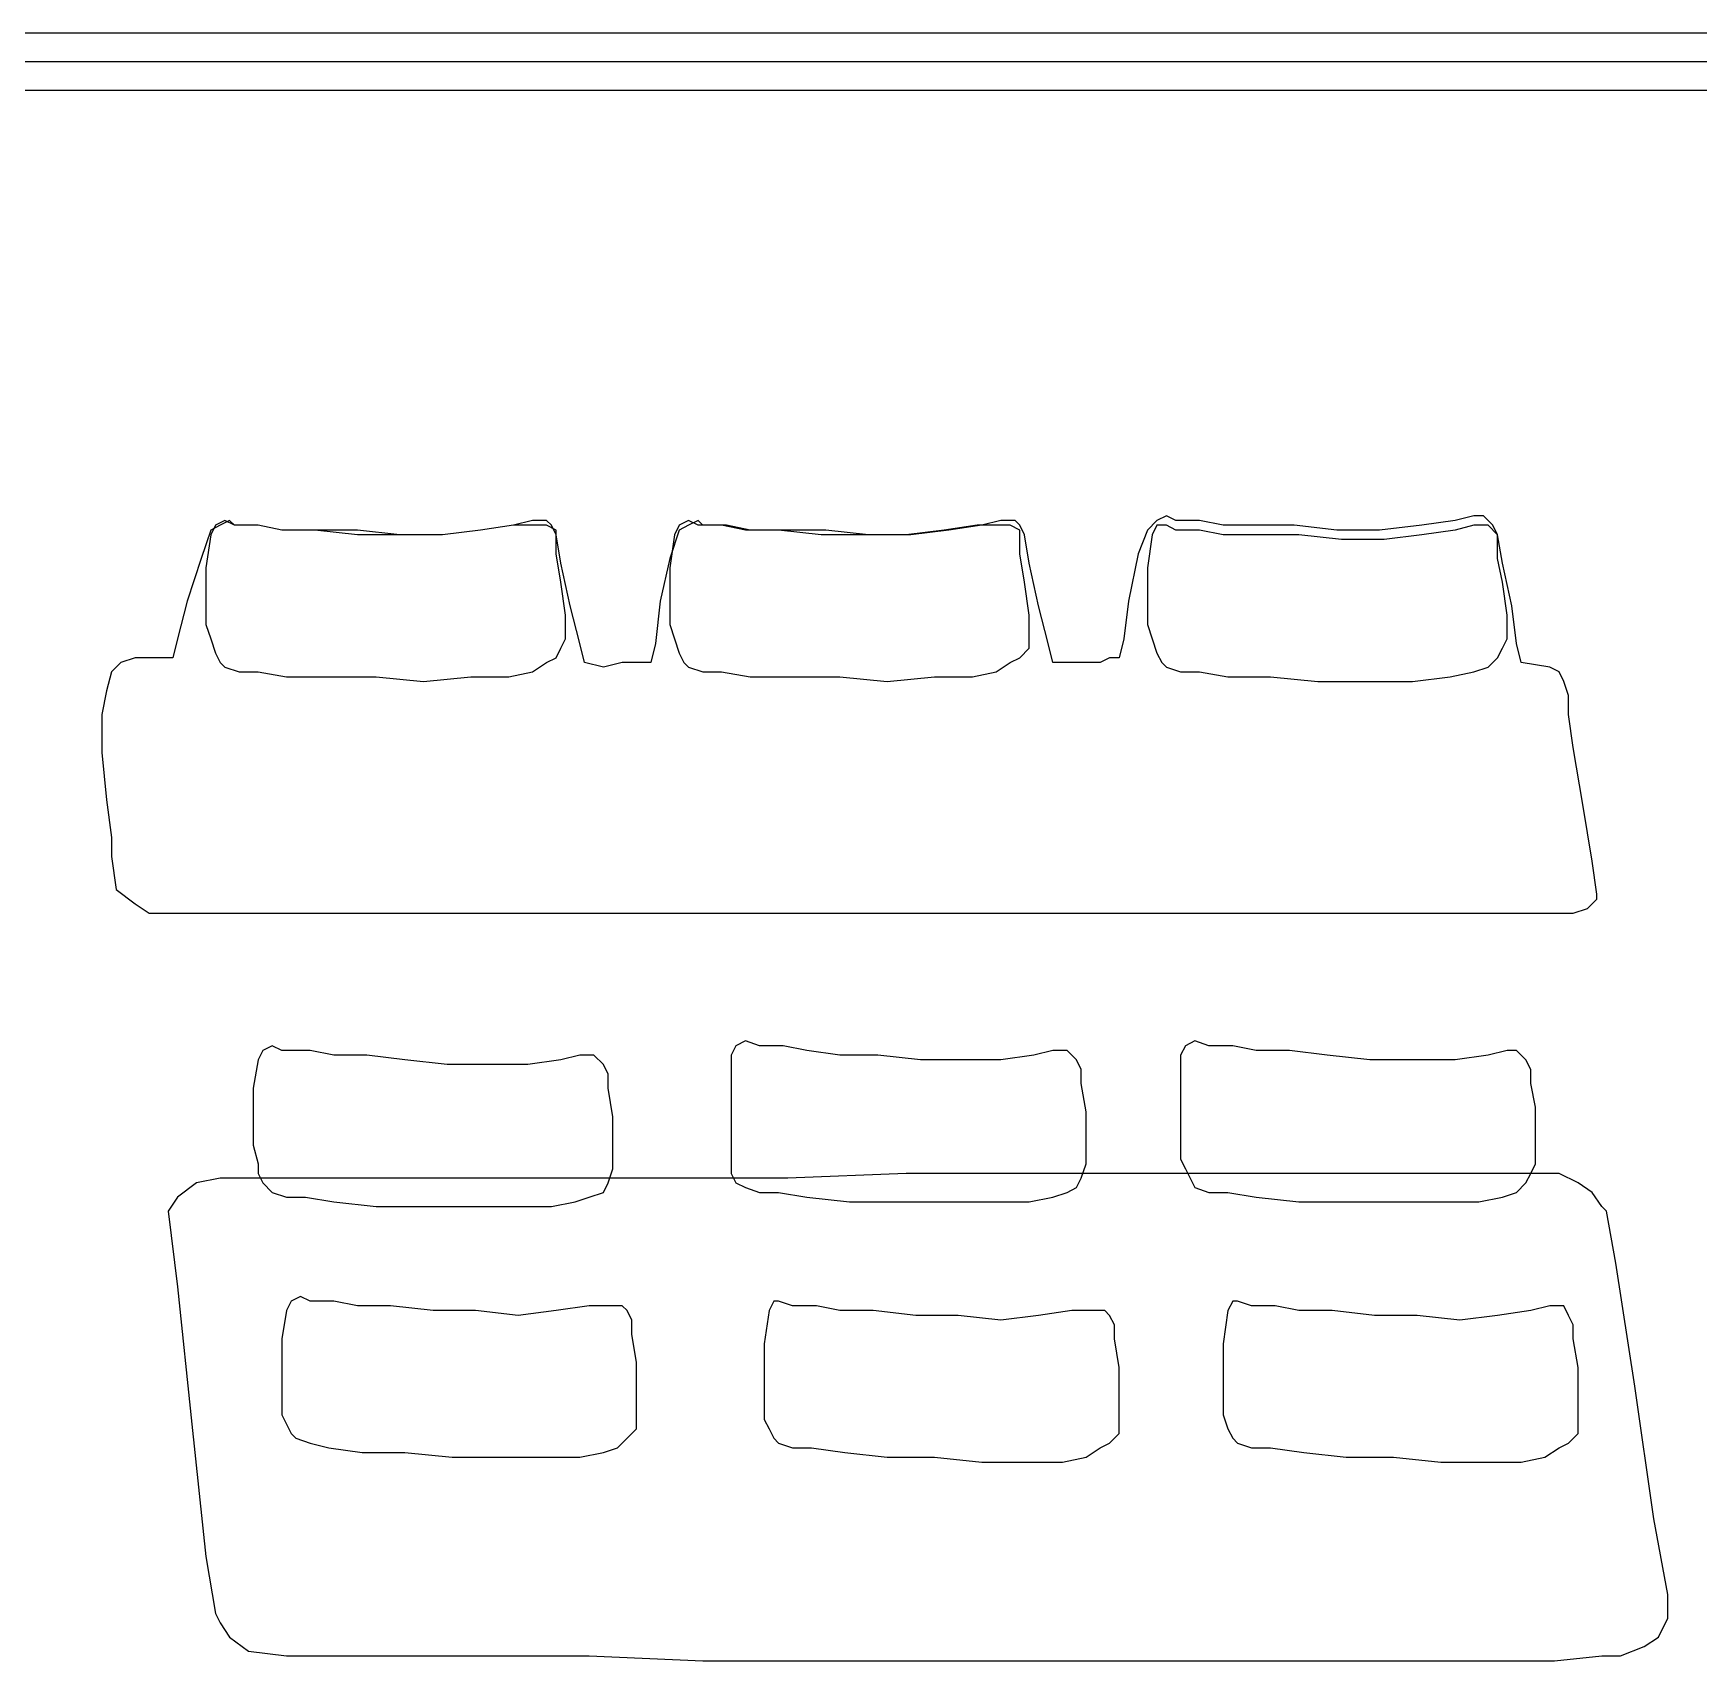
# Model space of a CAD drawing. Header units: millimetres. Extents: x 37541 to 999880, y 4425 to 1416340.
# Drawn here: x 372799.3 to 373291.8, y 1338968 to 1339449.3 of the extents above; entities that cross this region are included whole.
import ezdxf

# ---------------------------------------------------------------- set-up
doc = ezdxf.new("R2010")
doc.units = ezdxf.units.MM
doc.header["$LTSCALE"] = 150
doc.layers.get('0').update_dxf_attribs({"lineweight": 0})
doc.layers.add('-----20 General Symbol', color=3, linetype='Continuous')

# ---------------------------------------------------------------- blocks, each defined once
blk = doc.blocks.new('lkjlak')
for p, q in [((481048.47, 239227.23), (479690.73, 239227.23)), ((481048.47, 239223.35), (479690.73, 239223.35)), ((479690.73, 239219.47), (481048.47, 239219.47)), ((480596.75, 239159.28), (480595.46, 239155.4)), ((480598.05, 239159.93), (480596.75, 239159.28)), ((480597.4, 239159.93), (480596.75, 239158.63)), ((480597.4, 239159.93), (480596.75, 239158.63)), ((480598.69, 239160.58), (480597.4, 239159.93)), ((480598.69, 239160.58), (480597.4, 239159.93)), ((480599.34, 239160.58), (480598.05, 239159.93)), ((480599.99, 239159.93), (480598.69, 239160.58)), ((480599.99, 239159.93), (480598.69, 239160.58)), ((480599.99, 239159.93), (480599.34, 239160.58)), ((480601.28, 239159.93), (480599.99, 239159.93)), ((480601.28, 239159.93), (480599.99, 239159.93)), ((480601.28, 239159.93), (480599.99, 239159.93)), ((480603.22, 239159.93), (480601.28, 239159.93)), ((480603.22, 239159.93), (480601.28, 239159.93)), ((480603.22, 239159.93), (480601.28, 239159.93)), ((480601.28, 239159.93), (480601.28, 239159.93)), ((480606.46, 239159.28), (480603.22, 239159.93)), ((480606.46, 239159.28), (480603.22, 239159.93)), ((480606.46, 239159.28), (480603.22, 239159.93)), ((480610.99, 239159.28), (480606.46, 239159.28)), ((480610.99, 239159.28), (480606.46, 239159.28)), ((480610.99, 239159.28), (480606.46, 239159.28)), ((480616.81, 239159.28), (480610.99, 239159.28)), ((480616.81, 239158.63), (480610.99, 239159.28)), ((480616.81, 239158.63), (480610.99, 239159.28)), ((480622.64, 239158.63), (480616.81, 239159.28)), ((480633.64, 239159.28), (480628.46, 239158.63)), ((480633.64, 239159.28), (480628.46, 239158.63)), ((480633.64, 239159.28), (480628.46, 239158.63)), ((480638.17, 239159.93), (480633.64, 239159.28)), ((480638.17, 239159.93), (480633.64, 239159.28)), ((480638.17, 239159.93), (480633.64, 239159.28)), ((480640.76, 239160.58), (480638.17, 239159.93)), ((480640.76, 239159.93), (480638.17, 239159.93)), ((480640.76, 239159.93), (480638.17, 239159.93)), ((480638.17, 239159.93), (480638.17, 239159.93)), ((480642.7, 239160.58), (480640.76, 239160.58)), ((480642.7, 239159.93), (480640.76, 239159.93)), ((480642.7, 239159.93), (480640.76, 239159.93)), ((480643.35, 239159.93), (480642.7, 239160.58)), ((480643.99, 239159.28), (480642.7, 239159.93)), ((480643.99, 239159.28), (480642.7, 239159.93)), ((480643.99, 239158.63), (480643.35, 239159.93)), ((480643.99, 239157.99), (480643.99, 239159.28)), ((480643.99, 239157.99), (480643.99, 239159.28)), ((480660.82, 239159.28), (480659.53, 239155.4)), ((480660.82, 239159.93), (480660.17, 239158.63)), ((480660.82, 239159.93), (480660.17, 239158.63)), ((480662.11, 239160.58), (480660.82, 239159.93)), ((480662.11, 239160.58), (480660.82, 239159.93)), ((480662.11, 239159.93), (480660.82, 239159.28)), ((480663.41, 239160.58), (480662.11, 239159.93)), ((480663.41, 239159.93), (480662.11, 239160.58)), ((480663.41, 239159.93), (480662.11, 239160.58)), ((480664.06, 239159.93), (480663.41, 239160.58)), ((480664.7, 239159.93), (480663.41, 239159.93)), ((480664.7, 239159.93), (480663.41, 239159.93)), ((480665.35, 239159.93), (480664.06, 239159.93)), ((480666.64, 239159.93), (480664.7, 239159.93)), ((480666.64, 239159.93), (480664.7, 239159.93)), ((480664.7, 239159.93), (480664.7, 239159.93)), ((480667.29, 239159.93), (480665.35, 239159.93)), ((480669.88, 239159.28), (480666.64, 239159.93)), ((480669.88, 239159.28), (480666.64, 239159.93)), ((480670.53, 239159.28), (480667.29, 239159.93)), ((480674.41, 239159.28), (480669.88, 239159.28)), ((480674.41, 239159.28), (480669.88, 239159.28)), ((480675.06, 239159.28), (480670.53, 239159.28)), ((480680.24, 239158.63), (480674.41, 239159.28)), ((480680.24, 239158.63), (480674.41, 239159.28)), ((480680.88, 239159.28), (480675.06, 239159.28)), ((480686.71, 239158.63), (480680.88, 239159.28)), ((480697.06, 239159.28), (480691.88, 239158.63)), ((480697.06, 239159.28), (480691.88, 239158.63)), ((480697.71, 239159.28), (480692.53, 239158.63)), ((480701.59, 239159.93), (480697.06, 239159.28)), ((480701.59, 239159.93), (480697.06, 239159.28)), ((480702.24, 239159.93), (480697.71, 239159.28)), ((480704.18, 239159.93), (480701.59, 239159.93)), ((480704.18, 239159.93), (480701.59, 239159.93)), ((480701.59, 239159.93), (480701.59, 239159.93)), ((480704.83, 239160.58), (480702.24, 239159.93)), ((480706.12, 239159.93), (480704.18, 239159.93)), ((480706.12, 239159.93), (480704.18, 239159.93)), ((480706.77, 239160.58), (480704.83, 239160.58)), ((480707.42, 239159.28), (480706.12, 239159.93)), ((480707.42, 239159.28), (480706.12, 239159.93)), ((480707.42, 239159.93), (480706.77, 239160.58)), ((480708.06, 239158.63), (480707.42, 239159.93)), ((480707.42, 239157.99), (480707.42, 239159.28)), ((480707.42, 239157.99), (480707.42, 239159.28)), ((480724.89, 239159.28), (480723.59, 239156.04)), ((480726.18, 239160.58), (480724.89, 239159.28)), ((480726.18, 239159.93), (480725.54, 239158.63)), ((480726.18, 239159.93), (480725.54, 239158.63)), ((480727.48, 239161.22), (480726.18, 239160.58)), ((480727.48, 239159.93), (480726.18, 239159.93)), ((480727.48, 239159.93), (480726.18, 239159.93)), ((480728.77, 239160.58), (480727.48, 239161.22)), ((480728.77, 239159.28), (480727.48, 239159.93)), ((480728.77, 239159.28), (480727.48, 239159.93)), ((480730.07, 239160.58), (480728.77, 239160.58)), ((480730.07, 239159.28), (480728.77, 239159.28)), ((480730.07, 239159.28), (480728.77, 239159.28)), ((480732.01, 239160.58), (480730.07, 239160.58)), ((480732.01, 239159.28), (480730.07, 239159.28)), ((480732.01, 239159.28), (480730.07, 239159.28)), ((480730.07, 239159.28), (480730.07, 239159.28)), ((480735.24, 239159.93), (480732.01, 239160.58)), ((480735.24, 239158.63), (480732.01, 239159.28)), ((480735.24, 239158.63), (480732.01, 239159.28)), ((480739.77, 239159.93), (480735.24, 239159.93)), ((480744.95, 239159.93), (480739.77, 239159.93)), ((480750.78, 239159.28), (480744.95, 239159.93)), ((480756.6, 239159.28), (480750.78, 239159.28)), ((480762.42, 239159.93), (480756.6, 239159.28)), ((480766.95, 239160.58), (480762.42, 239159.93)), ((480766.95, 239159.28), (480762.42, 239158.63)), ((480766.95, 239159.28), (480762.42, 239158.63)), ((480769.54, 239161.22), (480766.95, 239160.58)), ((480769.54, 239159.93), (480766.95, 239159.28)), ((480769.54, 239159.93), (480766.95, 239159.28)), ((480766.95, 239159.28), (480766.95, 239159.28)), ((480770.84, 239161.22), (480769.54, 239161.22)), ((480771.48, 239159.93), (480769.54, 239159.93)), ((480771.48, 239159.93), (480769.54, 239159.93)), ((480772.13, 239159.93), (480770.84, 239161.22)), ((480772.78, 239158.63), (480771.48, 239159.93)), ((480772.78, 239158.63), (480771.48, 239159.93)), ((480772.78, 239158.63), (480772.13, 239159.93)), ((480596.75, 239158.63), (480596.1, 239154.1)), ((480596.75, 239158.63), (480596.1, 239154.1)), ((480596.75, 239158.63), (480596.75, 239158.63)), ((480622.64, 239158.63), (480616.81, 239158.63)), ((480622.64, 239158.63), (480616.81, 239158.63)), ((480628.46, 239158.63), (480622.64, 239158.63)), ((480628.46, 239158.63), (480622.64, 239158.63)), ((480628.46, 239158.63), (480622.64, 239158.63)), ((480644.64, 239154.75), (480643.99, 239158.63)), ((480643.99, 239156.04), (480643.99, 239157.99)), ((480643.99, 239157.99), (480643.99, 239157.99)), ((480643.99, 239157.99), (480643.99, 239157.99)), ((480643.99, 239156.04), (480643.99, 239157.99)), ((480660.17, 239158.63), (480659.53, 239154.1)), ((480660.17, 239158.63), (480659.53, 239154.1)), ((480660.17, 239158.63), (480660.17, 239158.63)), ((480686.06, 239158.63), (480680.24, 239158.63)), ((480686.06, 239158.63), (480680.24, 239158.63)), ((480691.88, 239158.63), (480686.06, 239158.63)), ((480691.88, 239158.63), (480686.06, 239158.63)), ((480692.53, 239158.63), (480686.71, 239158.63)), ((480707.42, 239156.04), (480707.42, 239157.99)), ((480707.42, 239157.99), (480707.42, 239157.99)), ((480707.42, 239157.99), (480707.42, 239157.99)), ((480707.42, 239156.04), (480707.42, 239157.99)), ((480708.71, 239154.75), (480708.06, 239158.63)), ((480725.54, 239158.63), (480724.89, 239154.1)), ((480725.54, 239158.63), (480724.89, 239154.1)), ((480725.54, 239158.63), (480725.54, 239158.63)), ((480739.77, 239158.63), (480735.24, 239158.63)), ((480739.77, 239158.63), (480735.24, 239158.63)), ((480745.6, 239158.63), (480739.77, 239158.63)), ((480745.6, 239158.63), (480739.77, 239158.63)), ((480751.42, 239157.99), (480745.6, 239158.63)), ((480751.42, 239157.99), (480745.6, 239158.63)), ((480757.25, 239157.99), (480751.42, 239157.99)), ((480757.25, 239157.99), (480751.42, 239157.99)), ((480762.42, 239158.63), (480757.25, 239157.99)), ((480762.42, 239158.63), (480757.25, 239157.99)), ((480773.43, 239154.75), (480772.78, 239158.63)), ((480772.78, 239157.34), (480772.78, 239158.63)), ((480772.78, 239157.34), (480772.78, 239158.63)), ((480772.78, 239155.4), (480772.78, 239157.34)), ((480772.78, 239157.34), (480772.78, 239157.34)), ((480772.78, 239157.34), (480772.78, 239157.34)), ((480772.78, 239155.4), (480772.78, 239157.34)), ((480595.46, 239155.4), (480593.52, 239149.57)), ((480644.64, 239152.16), (480643.99, 239156.04)), ((480644.64, 239152.16), (480643.99, 239156.04)), ((480645.94, 239148.93), (480644.64, 239154.75)), ((480659.53, 239155.4), (480658.23, 239149.57)), ((480708.06, 239152.16), (480707.42, 239156.04)), ((480708.06, 239152.16), (480707.42, 239156.04)), ((480710, 239148.93), (480708.71, 239154.75)), ((480723.59, 239156.04), (480722.3, 239149.57)), ((480773.43, 239152.16), (480772.78, 239155.4)), ((480773.43, 239152.16), (480772.78, 239155.4)), ((480774.72, 239148.93), (480773.43, 239154.75)), ((480596.1, 239154.1), (480596.1, 239150.22)), ((480596.1, 239154.1), (480596.1, 239150.22)), ((480659.53, 239154.1), (480659.53, 239150.22)), ((480659.53, 239154.1), (480659.53, 239150.22)), ((480724.89, 239154.1), (480724.89, 239150.22)), ((480724.89, 239154.1), (480724.89, 239150.22)), ((480596.1, 239150.22), (480596.1, 239146.34)), ((480596.1, 239150.22), (480596.1, 239146.34)), ((480645.29, 239147.63), (480644.64, 239152.16)), ((480645.29, 239147.63), (480644.64, 239152.16)), ((480659.53, 239150.22), (480659.53, 239146.34)), ((480659.53, 239150.22), (480659.53, 239146.34)), ((480708.71, 239147.63), (480708.06, 239152.16)), ((480708.71, 239147.63), (480708.06, 239152.16)), ((480724.89, 239150.22), (480724.89, 239146.34)), ((480724.89, 239150.22), (480724.89, 239146.34)), ((480774.07, 239147.63), (480773.43, 239152.16)), ((480774.07, 239147.63), (480773.43, 239152.16)), ((480593.52, 239149.57), (480592.22, 239144.4)), ((480647.23, 239143.75), (480645.94, 239148.93)), ((480658.23, 239149.57), (480657.58, 239143.75)), ((480711.3, 239143.75), (480710, 239148.93)), ((480722.3, 239149.57), (480721.65, 239144.4)), ((480775.37, 239143.75), (480774.72, 239148.93)), ((480596.1, 239146.34), (480596.75, 239144.4)), ((480596.1, 239146.34), (480596.75, 239144.4)), ((480645.29, 239144.4), (480645.29, 239147.63)), ((480645.29, 239144.4), (480645.29, 239147.63)), ((480659.53, 239146.34), (480660.17, 239144.4)), ((480659.53, 239146.34), (480660.17, 239144.4)), ((480708.71, 239144.4), (480708.71, 239147.63)), ((480708.71, 239144.4), (480708.71, 239147.63)), ((480724.89, 239146.34), (480725.54, 239144.4)), ((480724.89, 239146.34), (480725.54, 239144.4)), ((480774.07, 239144.4), (480774.07, 239147.63)), ((480774.07, 239144.4), (480774.07, 239147.63)), ((480592.22, 239144.4), (480591.57, 239141.81)), ((480596.75, 239144.4), (480597.4, 239142.45)), ((480596.75, 239144.4), (480596.75, 239144.4)), ((480596.75, 239144.4), (480597.4, 239142.45)), ((480644.64, 239143.1), (480645.29, 239144.4)), ((480644.64, 239143.1), (480645.29, 239144.4)), ((480645.29, 239144.4), (480645.29, 239144.4)), ((480647.88, 239141.16), (480647.23, 239143.75)), ((480657.58, 239143.75), (480656.94, 239141.16)), ((480660.17, 239144.4), (480660.82, 239142.45)), ((480660.17, 239144.4), (480660.17, 239144.4)), ((480660.17, 239144.4), (480660.82, 239142.45)), ((480708.71, 239143.1), (480708.71, 239144.4)), ((480708.71, 239143.1), (480708.71, 239144.4)), ((480708.71, 239144.4), (480708.71, 239144.4)), ((480711.95, 239141.16), (480711.3, 239143.75)), ((480721.65, 239144.4), (480721.01, 239141.81)), ((480725.54, 239144.4), (480726.18, 239142.45)), ((480725.54, 239144.4), (480725.54, 239144.4)), ((480725.54, 239144.4), (480726.18, 239142.45)), ((480773.43, 239143.1), (480774.07, 239144.4)), ((480773.43, 239143.1), (480774.07, 239144.4)), ((480774.07, 239144.4), (480774.07, 239144.4)), ((480776.01, 239141.16), (480775.37, 239143.75)), ((480584.46, 239141.16), (480583.16, 239139.87)), ((480586.4, 239141.81), (480584.46, 239141.16)), ((480588.99, 239141.81), (480586.4, 239141.81)), ((480590.28, 239141.81), (480588.99, 239141.81)), ((480591.57, 239141.81), (480590.28, 239141.81)), ((480591.57, 239141.81), (480591.57, 239141.81)), ((480597.4, 239142.45), (480598.05, 239141.16)), ((480597.4, 239142.45), (480598.05, 239141.16)), ((480598.05, 239141.16), (480598.69, 239140.51)), ((480598.05, 239141.16), (480598.69, 239140.51)), ((480640.76, 239139.87), (480642.7, 239141.16)), ((480640.76, 239139.87), (480642.7, 239141.16)), ((480642.7, 239141.16), (480643.99, 239141.81)), ((480642.7, 239141.16), (480643.99, 239141.81)), ((480643.99, 239141.81), (480644.64, 239143.1)), ((480643.99, 239141.81), (480644.64, 239143.1)), ((480650.47, 239140.51), (480647.88, 239141.16)), ((480653.05, 239141.16), (480650.47, 239140.51)), ((480655, 239141.16), (480653.05, 239141.16)), ((480656.29, 239141.16), (480655, 239141.16)), ((480656.94, 239141.16), (480656.29, 239141.16)), ((480660.82, 239142.45), (480661.47, 239141.16)), ((480660.82, 239142.45), (480661.47, 239141.16)), ((480661.47, 239141.16), (480662.11, 239140.51)), ((480661.47, 239141.16), (480662.11, 239140.51)), ((480704.18, 239139.87), (480706.12, 239141.16)), ((480704.18, 239139.87), (480706.12, 239141.16)), ((480706.12, 239141.16), (480707.42, 239141.81)), ((480706.12, 239141.16), (480707.42, 239141.81)), ((480707.42, 239141.81), (480708.71, 239143.1)), ((480707.42, 239141.81), (480708.71, 239143.1)), ((480715.83, 239141.16), (480711.95, 239141.16)), ((480718.42, 239141.16), (480715.83, 239141.16)), ((480719.71, 239141.81), (480718.42, 239141.16)), ((480721.01, 239141.81), (480719.71, 239141.81)), ((480721.01, 239141.81), (480721.01, 239141.81)), ((480726.18, 239142.45), (480726.83, 239141.16)), ((480726.18, 239142.45), (480726.83, 239141.16)), ((480726.83, 239141.16), (480727.48, 239140.51)), ((480726.83, 239141.16), (480727.48, 239140.51)), ((480771.48, 239140.51), (480772.78, 239141.81)), ((480771.48, 239140.51), (480772.78, 239141.81)), ((480772.78, 239141.81), (480773.43, 239143.1)), ((480772.78, 239141.81), (480773.43, 239143.1)), ((480779.9, 239140.51), (480776.01, 239141.16)), ((480776.01, 239141.16), (480776.01, 239141.16)), ((480583.16, 239139.87), (480582.51, 239137.28)), ((480598.69, 239140.51), (480600.64, 239139.87)), ((480598.69, 239140.51), (480600.64, 239139.87)), ((480600.64, 239139.87), (480603.22, 239139.87)), ((480600.64, 239139.87), (480600.64, 239139.87)), ((480600.64, 239139.87), (480603.22, 239139.87)), ((480603.22, 239139.87), (480607.11, 239139.22)), ((480603.22, 239139.87), (480607.11, 239139.22)), ((480607.11, 239139.22), (480612.93, 239139.22)), ((480607.11, 239139.22), (480612.93, 239139.22)), ((480612.93, 239139.22), (480619.4, 239139.22)), ((480612.93, 239139.22), (480619.4, 239139.22)), ((480619.4, 239139.22), (480625.87, 239138.57)), ((480619.4, 239139.22), (480625.87, 239138.57)), ((480625.87, 239138.57), (480632.35, 239139.22)), ((480625.87, 239138.57), (480632.35, 239139.22)), ((480632.35, 239139.22), (480637.52, 239139.22)), ((480632.35, 239139.22), (480637.52, 239139.22)), ((480637.52, 239139.22), (480640.76, 239139.87)), ((480637.52, 239139.22), (480640.76, 239139.87)), ((480640.76, 239139.87), (480640.76, 239139.87)), ((480662.11, 239140.51), (480664.06, 239139.87)), ((480662.11, 239140.51), (480664.06, 239139.87)), ((480664.06, 239139.87), (480666.64, 239139.87)), ((480664.06, 239139.87), (480664.06, 239139.87)), ((480664.06, 239139.87), (480666.64, 239139.87)), ((480666.64, 239139.87), (480670.53, 239139.22)), ((480666.64, 239139.87), (480670.53, 239139.22)), ((480670.53, 239139.22), (480676.35, 239139.22)), ((480670.53, 239139.22), (480676.35, 239139.22)), ((480676.35, 239139.22), (480682.82, 239139.22)), ((480676.35, 239139.22), (480682.82, 239139.22)), ((480682.82, 239139.22), (480689.3, 239138.57)), ((480682.82, 239139.22), (480689.3, 239138.57)), ((480689.3, 239138.57), (480695.77, 239139.22)), ((480689.3, 239138.57), (480695.77, 239139.22)), ((480695.77, 239139.22), (480700.94, 239139.22)), ((480695.77, 239139.22), (480700.94, 239139.22)), ((480700.94, 239139.22), (480704.18, 239139.87)), ((480700.94, 239139.22), (480704.18, 239139.87)), ((480704.18, 239139.87), (480704.18, 239139.87)), ((480727.48, 239140.51), (480729.42, 239139.87)), ((480727.48, 239140.51), (480729.42, 239139.87)), ((480729.42, 239139.87), (480732.01, 239139.87)), ((480729.42, 239139.87), (480729.42, 239139.87)), ((480729.42, 239139.87), (480732.01, 239139.87)), ((480732.01, 239139.87), (480735.89, 239139.22)), ((480732.01, 239139.87), (480735.89, 239139.22)), ((480735.89, 239139.22), (480741.72, 239139.22)), ((480735.89, 239139.22), (480741.72, 239139.22)), ((480741.72, 239139.22), (480748.19, 239138.57)), ((480741.72, 239139.22), (480748.19, 239138.57)), ((480761.13, 239138.57), (480766.31, 239139.22)), ((480761.13, 239138.57), (480766.31, 239139.22)), ((480766.31, 239139.22), (480769.54, 239139.87)), ((480766.31, 239139.22), (480769.54, 239139.87)), ((480769.54, 239139.87), (480771.48, 239140.51)), ((480769.54, 239139.87), (480771.48, 239140.51)), ((480769.54, 239139.87), (480769.54, 239139.87)), ((480781.19, 239139.87), (480779.9, 239140.51)), ((480781.84, 239138.57), (480781.19, 239139.87)), ((480582.51, 239137.28), (480581.87, 239134.04)), ((480748.19, 239138.57), (480754.66, 239138.57)), ((480748.19, 239138.57), (480754.66, 239138.57)), ((480754.66, 239138.57), (480761.13, 239138.57)), ((480754.66, 239138.57), (480761.13, 239138.57)), ((480782.49, 239136.63), (480781.84, 239138.57)), ((480782.49, 239134.04), (480782.49, 239136.63)), ((480581.87, 239134.04), (480581.87, 239128.86)), ((480783.13, 239129.51), (480782.49, 239134.04)), ((480581.87, 239128.86), (480582.51, 239122.39)), ((480784.43, 239121.75), (480783.13, 239129.51)), ((480582.51, 239122.39), (480583.16, 239117.22)), ((480785.72, 239113.98), (480784.43, 239121.75)), ((480583.16, 239117.22), (480583.16, 239114.63)), ((480583.16, 239114.63), (480583.81, 239110.1)), ((480786.37, 239109.45), (480785.72, 239113.98)), ((480583.81, 239110.1), (480586.4, 239108.16)), ((480786.37, 239108.8), (480786.37, 239109.45)), ((480586.4, 239108.16), (480588.34, 239106.86)), ((480588.34, 239106.86), (480590.93, 239106.86)), ((480590.93, 239106.86), (480594.16, 239106.86)), ((480594.16, 239106.86), (480600.64, 239106.86)), ((480600.64, 239106.86), (480610.34, 239106.86)), ((480610.34, 239106.86), (480623.29, 239106.86)), ((480623.29, 239106.86), (480637.52, 239106.86)), ((480637.52, 239106.86), (480653.7, 239106.86)), ((480653.7, 239106.86), (480671.18, 239106.86)), ((480671.18, 239106.86), (480689.3, 239106.86)), ((480689.3, 239106.86), (480706.77, 239106.86)), ((480706.77, 239106.86), (480723.59, 239106.86)), ((480723.59, 239106.86), (480739.77, 239106.86)), ((480739.77, 239106.86), (480754.01, 239106.86)), ((480754.01, 239106.86), (480765.66, 239106.86)), ((480765.66, 239106.86), (480775.37, 239106.86)), ((480775.37, 239106.86), (480781.19, 239106.86)), ((480781.19, 239106.86), (480783.13, 239106.86)), ((480783.13, 239106.86), (480785.07, 239107.51)), ((480785.07, 239107.51), (480785.72, 239108.16)), ((480785.72, 239108.16), (480786.37, 239108.8)), ((480605.17, 239088.74), (480603.87, 239088.09)), ((480605.17, 239088.74), (480603.87, 239088.09)), ((480606.46, 239088.09), (480605.17, 239088.74)), ((480606.46, 239088.09), (480605.17, 239088.74)), ((480668.59, 239088.74), (480667.94, 239087.45)), ((480668.59, 239088.74), (480667.94, 239087.45)), ((480669.88, 239089.39), (480668.59, 239088.74)), ((480669.88, 239089.39), (480668.59, 239088.74)), ((480671.82, 239088.74), (480669.88, 239089.39)), ((480671.82, 239088.74), (480669.88, 239089.39)), ((480673.12, 239088.74), (480671.82, 239088.74)), ((480673.12, 239088.74), (480671.82, 239088.74)), ((480675.06, 239088.74), (480673.12, 239088.74)), ((480675.06, 239088.74), (480673.12, 239088.74)), ((480673.12, 239088.74), (480673.12, 239088.74)), ((480678.29, 239088.09), (480675.06, 239088.74)), ((480678.29, 239088.09), (480675.06, 239088.74)), ((480730.07, 239088.74), (480729.42, 239087.45)), ((480730.07, 239088.74), (480729.42, 239087.45)), ((480731.36, 239089.39), (480730.07, 239088.74)), ((480731.36, 239089.39), (480730.07, 239088.74)), ((480733.3, 239088.74), (480731.36, 239089.39)), ((480733.3, 239088.74), (480731.36, 239089.39)), ((480734.6, 239088.74), (480733.3, 239088.74)), ((480734.6, 239088.74), (480733.3, 239088.74)), ((480736.54, 239088.74), (480734.6, 239088.74)), ((480736.54, 239088.74), (480734.6, 239088.74)), ((480734.6, 239088.74), (480734.6, 239088.74)), ((480739.77, 239088.09), (480736.54, 239088.74)), ((480739.77, 239088.09), (480736.54, 239088.74)), ((480603.22, 239086.8), (480602.58, 239082.92)), ((480603.22, 239086.8), (480602.58, 239082.92)), ((480603.87, 239088.09), (480603.22, 239086.8)), ((480603.87, 239088.09), (480603.22, 239086.8)), ((480603.22, 239086.8), (480603.22, 239086.8)), ((480608.4, 239088.09), (480606.46, 239088.09)), ((480608.4, 239088.09), (480606.46, 239088.09)), ((480610.34, 239088.09), (480608.4, 239088.09)), ((480610.34, 239088.09), (480608.4, 239088.09)), ((480608.4, 239088.09), (480608.4, 239088.09)), ((480613.58, 239087.45), (480610.34, 239088.09)), ((480613.58, 239087.45), (480610.34, 239088.09)), ((480618.11, 239087.45), (480613.58, 239087.45)), ((480618.11, 239087.45), (480613.58, 239087.45)), ((480623.29, 239086.8), (480618.11, 239087.45)), ((480623.29, 239086.8), (480618.11, 239087.45)), ((480629.11, 239086.15), (480623.29, 239086.8)), ((480629.11, 239086.15), (480623.29, 239086.8)), ((480644.64, 239086.8), (480640.11, 239086.15)), ((480644.64, 239086.8), (480640.11, 239086.15)), ((480647.23, 239087.45), (480644.64, 239086.8)), ((480647.23, 239087.45), (480644.64, 239086.8)), ((480644.64, 239086.8), (480644.64, 239086.8)), ((480649.17, 239087.45), (480647.23, 239087.45)), ((480649.17, 239087.45), (480647.23, 239087.45)), ((480650.47, 239086.15), (480649.17, 239087.45)), ((480650.47, 239086.15), (480649.17, 239087.45)), ((480667.94, 239087.45), (480667.94, 239083.56)), ((480667.94, 239087.45), (480667.94, 239087.45)), ((480667.94, 239087.45), (480667.94, 239083.56)), ((480682.82, 239087.45), (480678.29, 239088.09)), ((480682.82, 239087.45), (480678.29, 239088.09)), ((480688, 239087.45), (480682.82, 239087.45)), ((480688, 239087.45), (480682.82, 239087.45)), ((480693.83, 239086.8), (480688, 239087.45)), ((480693.83, 239086.8), (480688, 239087.45)), ((480699.65, 239086.8), (480693.83, 239086.8)), ((480699.65, 239086.8), (480693.83, 239086.8)), ((480704.83, 239086.8), (480699.65, 239086.8)), ((480704.83, 239086.8), (480699.65, 239086.8)), ((480709.36, 239087.45), (480704.83, 239086.8)), ((480709.36, 239087.45), (480704.83, 239086.8)), ((480711.95, 239088.09), (480709.36, 239087.45)), ((480711.95, 239088.09), (480709.36, 239087.45)), ((480709.36, 239087.45), (480709.36, 239087.45)), ((480713.89, 239088.09), (480711.95, 239088.09)), ((480713.89, 239088.09), (480711.95, 239088.09)), ((480715.18, 239086.8), (480713.89, 239088.09)), ((480715.18, 239086.8), (480713.89, 239088.09)), ((480715.83, 239085.5), (480715.18, 239086.8)), ((480715.83, 239085.5), (480715.18, 239086.8)), ((480729.42, 239087.45), (480729.42, 239083.56)), ((480729.42, 239087.45), (480729.42, 239087.45)), ((480729.42, 239087.45), (480729.42, 239083.56)), ((480744.3, 239088.09), (480739.77, 239088.09)), ((480744.3, 239088.09), (480739.77, 239088.09)), ((480749.48, 239087.45), (480744.3, 239088.09)), ((480749.48, 239087.45), (480744.3, 239088.09)), ((480755.31, 239086.8), (480749.48, 239087.45)), ((480755.31, 239086.8), (480749.48, 239087.45)), ((480761.13, 239086.8), (480755.31, 239086.8)), ((480761.13, 239086.8), (480755.31, 239086.8)), ((480766.95, 239086.8), (480761.13, 239086.8)), ((480766.95, 239086.8), (480761.13, 239086.8)), ((480771.48, 239087.45), (480766.95, 239086.8)), ((480771.48, 239087.45), (480766.95, 239086.8)), ((480774.07, 239088.09), (480771.48, 239087.45)), ((480774.07, 239088.09), (480771.48, 239087.45)), ((480771.48, 239087.45), (480771.48, 239087.45)), ((480775.37, 239088.09), (480774.07, 239088.09)), ((480775.37, 239088.09), (480774.07, 239088.09)), ((480776.66, 239086.8), (480775.37, 239088.09)), ((480776.66, 239086.8), (480775.37, 239088.09)), ((480777.31, 239085.5), (480776.66, 239086.8)), ((480777.31, 239085.5), (480776.66, 239086.8)), ((480634.93, 239086.15), (480629.11, 239086.15)), ((480634.93, 239086.15), (480629.11, 239086.15)), ((480640.11, 239086.15), (480634.93, 239086.15)), ((480640.11, 239086.15), (480634.93, 239086.15)), ((480651.11, 239084.86), (480650.47, 239086.15)), ((480651.11, 239084.86), (480650.47, 239086.15)), ((480651.11, 239082.92), (480651.11, 239084.86)), ((480651.11, 239084.86), (480651.11, 239084.86)), ((480651.11, 239084.86), (480651.11, 239084.86)), ((480651.11, 239082.92), (480651.11, 239084.86)), ((480715.83, 239083.56), (480715.83, 239085.5)), ((480715.83, 239085.5), (480715.83, 239085.5)), ((480715.83, 239085.5), (480715.83, 239085.5)), ((480715.83, 239083.56), (480715.83, 239085.5)), ((480777.31, 239083.56), (480777.31, 239085.5)), ((480777.31, 239085.5), (480777.31, 239085.5)), ((480777.31, 239085.5), (480777.31, 239085.5)), ((480777.31, 239083.56), (480777.31, 239085.5)), ((480602.58, 239082.92), (480602.58, 239079.03)), ((480602.58, 239082.92), (480602.58, 239079.03)), ((480651.76, 239079.03), (480651.11, 239082.92)), ((480651.76, 239079.03), (480651.11, 239082.92)), ((480667.94, 239083.56), (480667.94, 239079.68)), ((480667.94, 239083.56), (480667.94, 239079.68)), ((480716.48, 239079.68), (480715.83, 239083.56)), ((480716.48, 239079.68), (480715.83, 239083.56)), ((480729.42, 239083.56), (480729.42, 239079.68)), ((480729.42, 239083.56), (480729.42, 239079.68)), ((480777.96, 239080.33), (480777.31, 239083.56)), ((480777.96, 239080.33), (480777.31, 239083.56)), ((480667.94, 239079.68), (480667.94, 239075.8)), ((480667.94, 239079.68), (480667.94, 239075.8)), ((480716.48, 239075.15), (480716.48, 239079.68)), ((480716.48, 239075.15), (480716.48, 239079.68)), ((480729.42, 239079.68), (480729.42, 239075.8)), ((480729.42, 239079.68), (480729.42, 239075.8)), ((480777.96, 239075.8), (480777.96, 239080.33)), ((480777.96, 239075.8), (480777.96, 239080.33)), ((480602.58, 239079.03), (480602.58, 239075.15)), ((480602.58, 239079.03), (480602.58, 239075.15)), ((480651.76, 239074.5), (480651.76, 239079.03)), ((480651.76, 239074.5), (480651.76, 239079.03)), ((480602.58, 239075.15), (480603.22, 239072.56)), ((480602.58, 239075.15), (480603.22, 239072.56)), ((480667.94, 239075.8), (480667.94, 239073.21)), ((480667.94, 239075.8), (480667.94, 239073.21)), ((480716.48, 239072.56), (480716.48, 239075.15)), ((480716.48, 239072.56), (480716.48, 239075.15)), ((480729.42, 239075.8), (480729.42, 239073.21)), ((480729.42, 239075.8), (480729.42, 239073.21)), ((480777.96, 239072.56), (480777.96, 239075.8)), ((480777.96, 239072.56), (480777.96, 239075.8)), ((480651.76, 239071.91), (480651.76, 239074.5)), ((480651.76, 239071.91), (480651.76, 239074.5)), ((480667.94, 239073.21), (480667.94, 239071.27)), ((480667.94, 239073.21), (480667.94, 239073.21)), ((480667.94, 239073.21), (480667.94, 239071.27)), ((480729.42, 239073.21), (480730.07, 239071.91)), ((480729.42, 239073.21), (480729.42, 239073.21)), ((480729.42, 239073.21), (480730.07, 239071.91)), ((480598.05, 239070.62), (480594.81, 239069.97)), ((480601.93, 239070.62), (480598.05, 239070.62)), ((480604.52, 239070.62), (480601.93, 239070.62)), ((480603.22, 239072.56), (480603.22, 239071.27)), ((480603.22, 239072.56), (480603.22, 239072.56)), ((480603.22, 239072.56), (480603.22, 239071.27)), ((480603.22, 239071.27), (480603.87, 239069.97)), ((480603.22, 239071.27), (480603.87, 239069.97)), ((480610.99, 239070.62), (480604.52, 239070.62)), ((480620.05, 239070.62), (480610.99, 239070.62)), ((480631.7, 239070.62), (480620.05, 239070.62)), ((480645.29, 239070.62), (480631.7, 239070.62)), ((480660.17, 239070.62), (480645.29, 239070.62)), ((480651.11, 239069.97), (480651.76, 239071.91)), ((480651.11, 239069.97), (480651.76, 239071.91)), ((480651.76, 239071.91), (480651.76, 239071.91)), ((480675.71, 239070.62), (480660.17, 239070.62)), ((480667.94, 239071.27), (480668.59, 239069.97)), ((480667.94, 239071.27), (480668.59, 239069.97)), ((480691.88, 239071.27), (480675.71, 239070.62)), ((480708.06, 239071.27), (480691.88, 239071.27)), ((480724.24, 239071.27), (480708.06, 239071.27)), ((480715.18, 239069.33), (480715.83, 239070.62)), ((480715.18, 239069.33), (480715.83, 239070.62)), ((480715.83, 239070.62), (480716.48, 239072.56)), ((480715.83, 239070.62), (480716.48, 239072.56)), ((480716.48, 239072.56), (480716.48, 239072.56)), ((480739.13, 239071.27), (480724.24, 239071.27)), ((480730.07, 239071.91), (480730.71, 239070.62)), ((480730.07, 239071.91), (480730.71, 239070.62)), ((480730.71, 239070.62), (480731.36, 239069.33)), ((480730.71, 239070.62), (480731.36, 239069.33)), ((480752.07, 239071.27), (480739.13, 239071.27)), ((480763.72, 239071.27), (480752.07, 239071.27)), ((480772.78, 239071.27), (480763.72, 239071.27)), ((480778.6, 239071.27), (480772.78, 239071.27)), ((480776.66, 239069.97), (480777.31, 239071.27)), ((480776.66, 239069.97), (480777.31, 239071.27)), ((480777.31, 239071.27), (480777.96, 239072.56)), ((480777.31, 239071.27), (480777.96, 239072.56)), ((480777.96, 239072.56), (480777.96, 239072.56)), ((480781.19, 239071.27), (480778.6, 239071.27)), ((480783.78, 239069.97), (480781.19, 239071.27)), ((480594.81, 239069.97), (480592.22, 239068.03)), ((480603.87, 239069.97), (480605.17, 239068.68)), ((480603.87, 239069.97), (480605.17, 239068.68)), ((480605.17, 239068.68), (480607.11, 239068.03)), ((480605.17, 239068.68), (480607.11, 239068.03)), ((480648.52, 239068.03), (480650.47, 239068.68)), ((480648.52, 239068.03), (480650.47, 239068.68)), ((480650.47, 239068.68), (480651.11, 239069.97)), ((480650.47, 239068.68), (480651.11, 239069.97)), ((480668.59, 239069.97), (480669.88, 239069.33)), ((480668.59, 239069.97), (480669.88, 239069.33)), ((480669.88, 239069.33), (480671.82, 239068.68)), ((480669.88, 239069.33), (480671.82, 239068.68)), ((480671.82, 239068.68), (480674.41, 239068.68)), ((480671.82, 239068.68), (480671.82, 239068.68)), ((480671.82, 239068.68), (480674.41, 239068.68)), ((480674.41, 239068.68), (480678.29, 239068.03)), ((480674.41, 239068.68), (480678.29, 239068.03)), ((480711.95, 239068.03), (480713.89, 239068.68)), ((480711.95, 239068.03), (480713.89, 239068.68)), ((480713.89, 239068.68), (480715.18, 239069.33)), ((480713.89, 239068.68), (480715.18, 239069.33)), ((480731.36, 239069.33), (480733.3, 239068.68)), ((480731.36, 239069.33), (480733.3, 239068.68)), ((480733.3, 239068.68), (480735.89, 239068.68)), ((480733.3, 239068.68), (480733.3, 239068.68)), ((480733.3, 239068.68), (480735.89, 239068.68)), ((480735.89, 239068.68), (480739.77, 239068.03)), ((480735.89, 239068.68), (480739.77, 239068.03)), ((480773.43, 239068.03), (480775.37, 239068.68)), ((480773.43, 239068.03), (480775.37, 239068.68)), ((480775.37, 239068.68), (480776.66, 239069.97)), ((480775.37, 239068.68), (480776.66, 239069.97)), ((480785.72, 239068.68), (480783.78, 239069.97)), ((480787.02, 239066.74), (480785.72, 239068.68)), ((480592.22, 239068.03), (480590.93, 239066.09)), ((480590.93, 239066.09), (480592.22, 239055.74)), ((480607.11, 239068.03), (480609.7, 239068.03)), ((480607.11, 239068.03), (480607.11, 239068.03)), ((480607.11, 239068.03), (480609.7, 239068.03)), ((480609.7, 239068.03), (480613.58, 239067.38)), ((480609.7, 239068.03), (480613.58, 239067.38)), ((480613.58, 239067.38), (480619.4, 239066.74)), ((480613.58, 239067.38), (480619.4, 239066.74)), ((480619.4, 239066.74), (480625.87, 239066.74)), ((480619.4, 239066.74), (480625.87, 239066.74)), ((480625.87, 239066.74), (480632.35, 239066.74)), ((480625.87, 239066.74), (480632.35, 239066.74)), ((480632.35, 239066.74), (480638.17, 239066.74)), ((480632.35, 239066.74), (480638.17, 239066.74)), ((480638.17, 239066.74), (480643.35, 239066.74)), ((480638.17, 239066.74), (480643.35, 239066.74)), ((480643.35, 239066.74), (480646.58, 239067.38)), ((480643.35, 239066.74), (480646.58, 239067.38)), ((480646.58, 239067.38), (480648.52, 239068.03)), ((480646.58, 239067.38), (480648.52, 239068.03)), ((480646.58, 239067.38), (480646.58, 239067.38)), ((480678.29, 239068.03), (480684.12, 239067.38)), ((480678.29, 239068.03), (480684.12, 239067.38)), ((480684.12, 239067.38), (480690.59, 239067.38)), ((480684.12, 239067.38), (480690.59, 239067.38)), ((480690.59, 239067.38), (480697.06, 239067.38)), ((480690.59, 239067.38), (480697.06, 239067.38)), ((480697.06, 239067.38), (480703.53, 239067.38)), ((480697.06, 239067.38), (480703.53, 239067.38)), ((480703.53, 239067.38), (480708.71, 239067.38)), ((480703.53, 239067.38), (480708.71, 239067.38)), ((480708.71, 239067.38), (480711.95, 239068.03)), ((480708.71, 239067.38), (480711.95, 239068.03)), ((480711.95, 239068.03), (480711.95, 239068.03)), ((480739.77, 239068.03), (480745.6, 239067.38)), ((480739.77, 239068.03), (480745.6, 239067.38)), ((480745.6, 239067.38), (480752.07, 239067.38)), ((480745.6, 239067.38), (480752.07, 239067.38)), ((480752.07, 239067.38), (480758.54, 239067.38)), ((480752.07, 239067.38), (480758.54, 239067.38)), ((480758.54, 239067.38), (480765.01, 239067.38)), ((480758.54, 239067.38), (480765.01, 239067.38)), ((480765.01, 239067.38), (480770.19, 239067.38)), ((480765.01, 239067.38), (480770.19, 239067.38)), ((480770.19, 239067.38), (480773.43, 239068.03)), ((480770.19, 239067.38), (480773.43, 239068.03)), ((480773.43, 239068.03), (480773.43, 239068.03)), ((480787.66, 239066.09), (480787.02, 239066.74)), ((480788.96, 239058.97), (480787.66, 239066.09)), ((480791.55, 239042.15), (480788.96, 239058.97)), ((480592.22, 239055.74), (480594.16, 239036.97)), ((480609.05, 239054.44), (480607.75, 239053.79)), ((480609.05, 239054.44), (480607.75, 239053.79)), ((480610.34, 239053.79), (480609.05, 239054.44)), ((480610.34, 239053.79), (480609.05, 239054.44)), ((480607.11, 239052.5), (480606.46, 239048.62)), ((480607.11, 239052.5), (480606.46, 239048.62)), ((480607.75, 239053.79), (480607.11, 239052.5)), ((480607.75, 239053.79), (480607.11, 239052.5)), ((480607.11, 239052.5), (480607.11, 239052.5)), ((480611.64, 239053.79), (480610.34, 239053.79)), ((480611.64, 239053.79), (480610.34, 239053.79)), ((480613.58, 239053.79), (480611.64, 239053.79)), ((480613.58, 239053.79), (480611.64, 239053.79)), ((480611.64, 239053.79), (480611.64, 239053.79)), ((480616.81, 239053.15), (480613.58, 239053.79)), ((480616.81, 239053.15), (480613.58, 239053.79)), ((480621.34, 239053.15), (480616.81, 239053.15)), ((480621.34, 239053.15), (480616.81, 239053.15)), ((480627.17, 239052.5), (480621.34, 239053.15)), ((480627.17, 239052.5), (480621.34, 239053.15)), ((480632.99, 239052.5), (480627.17, 239052.5)), ((480632.99, 239052.5), (480627.17, 239052.5)), ((480638.82, 239051.85), (480632.99, 239052.5)), ((480638.82, 239051.85), (480632.99, 239052.5)), ((480643.99, 239052.5), (480638.82, 239051.85)), ((480643.99, 239052.5), (480638.82, 239051.85)), ((480648.52, 239053.15), (480643.99, 239052.5)), ((480648.52, 239053.15), (480643.99, 239052.5)), ((480651.11, 239053.15), (480648.52, 239053.15)), ((480651.11, 239053.15), (480648.52, 239053.15)), ((480648.52, 239053.15), (480648.52, 239053.15)), ((480653.05, 239053.15), (480651.11, 239053.15)), ((480653.05, 239053.15), (480651.11, 239053.15)), ((480653.7, 239052.5), (480653.05, 239053.15)), ((480653.7, 239052.5), (480653.05, 239053.15)), ((480654.35, 239051.21), (480653.7, 239052.5)), ((480654.35, 239051.21), (480653.7, 239052.5)), ((480673.12, 239052.5), (480672.47, 239047.97)), ((480673.12, 239052.5), (480672.47, 239047.97)), ((480673.76, 239053.79), (480673.12, 239052.5)), ((480673.76, 239053.79), (480673.12, 239052.5)), ((480673.12, 239052.5), (480673.12, 239052.5)), ((480674.41, 239053.79), (480673.76, 239053.79)), ((480674.41, 239053.79), (480673.76, 239053.79)), ((480676.35, 239053.15), (480674.41, 239053.79)), ((480676.35, 239053.15), (480674.41, 239053.79)), ((480677.65, 239053.15), (480676.35, 239053.15)), ((480677.65, 239053.15), (480676.35, 239053.15)), ((480679.59, 239053.15), (480677.65, 239053.15)), ((480679.59, 239053.15), (480677.65, 239053.15)), ((480677.65, 239053.15), (480677.65, 239053.15)), ((480682.82, 239052.5), (480679.59, 239053.15)), ((480682.82, 239052.5), (480679.59, 239053.15)), ((480687.35, 239052.5), (480682.82, 239052.5)), ((480687.35, 239052.5), (480682.82, 239052.5)), ((480693.18, 239051.85), (480687.35, 239052.5)), ((480693.18, 239051.85), (480687.35, 239052.5)), ((480714.53, 239052.5), (480710, 239051.85)), ((480714.53, 239052.5), (480710, 239051.85)), ((480717.12, 239052.5), (480714.53, 239052.5)), ((480717.12, 239052.5), (480714.53, 239052.5)), ((480714.53, 239052.5), (480714.53, 239052.5)), ((480719.06, 239052.5), (480717.12, 239052.5)), ((480719.06, 239052.5), (480717.12, 239052.5)), ((480719.71, 239051.85), (480719.06, 239052.5)), ((480719.71, 239051.85), (480719.06, 239052.5)), ((480735.89, 239052.5), (480735.24, 239047.97)), ((480735.89, 239052.5), (480735.24, 239047.97)), ((480736.54, 239053.79), (480735.89, 239052.5)), ((480736.54, 239053.79), (480735.89, 239052.5)), ((480735.89, 239052.5), (480735.89, 239052.5)), ((480737.18, 239053.79), (480736.54, 239053.79)), ((480737.18, 239053.79), (480736.54, 239053.79)), ((480739.13, 239053.15), (480737.18, 239053.79)), ((480739.13, 239053.15), (480737.18, 239053.79)), ((480740.42, 239053.15), (480739.13, 239053.15)), ((480740.42, 239053.15), (480739.13, 239053.15)), ((480742.36, 239053.15), (480740.42, 239053.15)), ((480742.36, 239053.15), (480740.42, 239053.15)), ((480740.42, 239053.15), (480740.42, 239053.15)), ((480745.6, 239052.5), (480742.36, 239053.15)), ((480745.6, 239052.5), (480742.36, 239053.15)), ((480750.13, 239052.5), (480745.6, 239052.5)), ((480750.13, 239052.5), (480745.6, 239052.5)), ((480755.95, 239051.85), (480750.13, 239052.5)), ((480755.95, 239051.85), (480750.13, 239052.5)), ((480777.31, 239052.5), (480772.78, 239051.85)), ((480777.31, 239052.5), (480772.78, 239051.85)), ((480779.9, 239053.15), (480777.31, 239052.5)), ((480779.9, 239053.15), (480777.31, 239052.5)), ((480777.31, 239052.5), (480777.31, 239052.5)), ((480781.84, 239053.15), (480779.9, 239053.15)), ((480781.84, 239053.15), (480779.9, 239053.15)), ((480782.49, 239051.85), (480781.84, 239053.15)), ((480782.49, 239051.85), (480781.84, 239053.15)), ((480654.35, 239049.26), (480654.35, 239051.21)), ((480654.35, 239051.21), (480654.35, 239051.21)), ((480654.35, 239051.21), (480654.35, 239051.21)), ((480654.35, 239049.26), (480654.35, 239051.21)), ((480699, 239051.85), (480693.18, 239051.85)), ((480699, 239051.85), (480693.18, 239051.85)), ((480704.83, 239051.21), (480699, 239051.85)), ((480704.83, 239051.21), (480699, 239051.85)), ((480710, 239051.85), (480704.83, 239051.21)), ((480710, 239051.85), (480704.83, 239051.21)), ((480720.36, 239050.56), (480719.71, 239051.85)), ((480720.36, 239050.56), (480719.71, 239051.85)), ((480720.36, 239048.62), (480720.36, 239050.56)), ((480720.36, 239050.56), (480720.36, 239050.56)), ((480720.36, 239050.56), (480720.36, 239050.56)), ((480720.36, 239048.62), (480720.36, 239050.56)), ((480761.78, 239051.85), (480755.95, 239051.85)), ((480761.78, 239051.85), (480755.95, 239051.85)), ((480767.6, 239051.21), (480761.78, 239051.85)), ((480767.6, 239051.21), (480761.78, 239051.85)), ((480772.78, 239051.85), (480767.6, 239051.21)), ((480772.78, 239051.85), (480767.6, 239051.21)), ((480783.13, 239050.56), (480782.49, 239051.85)), ((480783.13, 239050.56), (480782.49, 239051.85)), ((480783.13, 239048.62), (480783.13, 239050.56)), ((480783.13, 239050.56), (480783.13, 239050.56)), ((480783.13, 239050.56), (480783.13, 239050.56)), ((480783.13, 239048.62), (480783.13, 239050.56)), ((480606.46, 239048.62), (480606.46, 239044.73)), ((480606.46, 239048.62), (480606.46, 239044.73)), ((480655, 239045.38), (480654.35, 239049.26)), ((480655, 239045.38), (480654.35, 239049.26)), ((480672.47, 239047.97), (480672.47, 239044.09)), ((480672.47, 239047.97), (480672.47, 239044.09)), ((480721.01, 239044.73), (480720.36, 239048.62)), ((480721.01, 239044.73), (480720.36, 239048.62)), ((480735.24, 239047.97), (480735.24, 239044.09)), ((480735.24, 239047.97), (480735.24, 239044.09)), ((480783.78, 239044.73), (480783.13, 239048.62)), ((480783.78, 239044.73), (480783.13, 239048.62)), ((480655, 239040.85), (480655, 239045.38)), ((480655, 239040.85), (480655, 239045.38)), ((480606.46, 239044.73), (480606.46, 239040.85)), ((480606.46, 239044.73), (480606.46, 239040.85)), ((480672.47, 239044.09), (480672.47, 239040.2)), ((480672.47, 239044.09), (480672.47, 239040.2)), ((480721.01, 239040.2), (480721.01, 239044.73)), ((480721.01, 239040.2), (480721.01, 239044.73)), ((480735.24, 239044.09), (480735.24, 239040.2)), ((480735.24, 239044.09), (480735.24, 239040.2)), ((480783.78, 239040.2), (480783.78, 239044.73)), ((480783.78, 239040.2), (480783.78, 239044.73)), ((480606.46, 239040.85), (480606.46, 239038.26)), ((480606.46, 239040.85), (480606.46, 239038.26)), ((480655, 239037.62), (480655, 239040.85)), ((480655, 239037.62), (480655, 239040.85)), ((480794.13, 239024.03), (480791.55, 239042.15)), ((480672.47, 239040.2), (480672.47, 239037.62)), ((480672.47, 239040.2), (480672.47, 239037.62)), ((480721.01, 239036.97), (480721.01, 239040.2)), ((480721.01, 239036.97), (480721.01, 239040.2)), ((480735.24, 239040.2), (480735.24, 239038.26)), ((480735.24, 239040.2), (480735.24, 239038.26)), ((480783.78, 239036.97), (480783.78, 239040.2)), ((480783.78, 239036.97), (480783.78, 239040.2)), ((480594.16, 239036.97), (480596.1, 239018.85)), ((480606.46, 239038.26), (480607.11, 239036.97)), ((480606.46, 239038.26), (480606.46, 239038.26)), ((480606.46, 239038.26), (480607.11, 239036.97)), ((480607.11, 239036.97), (480607.75, 239035.67)), ((480607.11, 239036.97), (480607.75, 239035.67)), ((480653.7, 239035.03), (480655, 239036.32)), ((480653.7, 239035.03), (480655, 239036.32)), ((480655, 239036.32), (480655, 239037.62)), ((480655, 239036.32), (480655, 239037.62)), ((480655, 239037.62), (480655, 239037.62)), ((480672.47, 239037.62), (480673.12, 239036.32)), ((480672.47, 239037.62), (480672.47, 239037.62)), ((480672.47, 239037.62), (480673.12, 239036.32)), ((480673.12, 239036.32), (480673.76, 239035.03)), ((480673.12, 239036.32), (480673.76, 239035.03)), ((480721.01, 239035.67), (480721.01, 239036.97)), ((480721.01, 239035.67), (480721.01, 239036.97)), ((480721.01, 239036.97), (480721.01, 239036.97)), ((480735.24, 239038.26), (480735.89, 239036.32)), ((480735.24, 239038.26), (480735.24, 239038.26)), ((480735.24, 239038.26), (480735.89, 239036.32)), ((480735.89, 239036.32), (480736.54, 239035.03)), ((480735.89, 239036.32), (480736.54, 239035.03)), ((480783.78, 239035.67), (480783.78, 239036.97)), ((480783.78, 239035.67), (480783.78, 239036.97)), ((480783.78, 239036.97), (480783.78, 239036.97)), ((480607.75, 239035.67), (480608.4, 239035.03)), ((480607.75, 239035.67), (480608.4, 239035.03)), ((480608.4, 239035.03), (480610.34, 239034.38)), ((480608.4, 239035.03), (480610.34, 239034.38)), ((480610.34, 239034.38), (480612.93, 239033.73)), ((480610.34, 239034.38), (480610.34, 239034.38)), ((480610.34, 239034.38), (480612.93, 239033.73)), ((480652.41, 239033.73), (480653.7, 239035.03)), ((480652.41, 239033.73), (480653.7, 239035.03)), ((480673.76, 239035.03), (480674.41, 239034.38)), ((480673.76, 239035.03), (480674.41, 239034.38)), ((480674.41, 239034.38), (480676.35, 239033.73)), ((480674.41, 239034.38), (480676.35, 239033.73)), ((480718.42, 239033.73), (480719.71, 239034.38)), ((480718.42, 239033.73), (480719.71, 239034.38)), ((480719.71, 239034.38), (480721.01, 239035.67)), ((480719.71, 239034.38), (480721.01, 239035.67)), ((480736.54, 239035.03), (480737.18, 239034.38)), ((480736.54, 239035.03), (480737.18, 239034.38)), ((480737.18, 239034.38), (480739.13, 239033.73)), ((480737.18, 239034.38), (480739.13, 239033.73)), ((480781.19, 239033.73), (480782.49, 239034.38)), ((480781.19, 239033.73), (480782.49, 239034.38)), ((480782.49, 239034.38), (480783.78, 239035.67)), ((480782.49, 239034.38), (480783.78, 239035.67)), ((480612.93, 239033.73), (480617.46, 239033.09)), ((480612.93, 239033.73), (480617.46, 239033.09)), ((480617.46, 239033.09), (480623.29, 239033.09)), ((480617.46, 239033.09), (480623.29, 239033.09)), ((480623.29, 239033.09), (480629.76, 239032.44)), ((480623.29, 239033.09), (480629.76, 239032.44)), ((480629.76, 239032.44), (480636.23, 239032.44)), ((480629.76, 239032.44), (480636.23, 239032.44)), ((480636.23, 239032.44), (480642.05, 239032.44)), ((480636.23, 239032.44), (480642.05, 239032.44)), ((480642.05, 239032.44), (480647.23, 239032.44)), ((480642.05, 239032.44), (480647.23, 239032.44)), ((480647.23, 239032.44), (480650.47, 239033.09)), ((480647.23, 239032.44), (480650.47, 239033.09)), ((480650.47, 239033.09), (480652.41, 239033.73)), ((480650.47, 239033.09), (480652.41, 239033.73)), ((480650.47, 239033.09), (480650.47, 239033.09)), ((480676.35, 239033.73), (480678.94, 239033.73)), ((480676.35, 239033.73), (480676.35, 239033.73)), ((480676.35, 239033.73), (480678.94, 239033.73)), ((480678.94, 239033.73), (480683.47, 239033.09)), ((480678.94, 239033.73), (480683.47, 239033.09)), ((480683.47, 239033.09), (480689.3, 239032.44)), ((480683.47, 239033.09), (480689.3, 239032.44)), ((480689.3, 239032.44), (480695.77, 239032.44)), ((480689.3, 239032.44), (480695.77, 239032.44)), ((480695.77, 239032.44), (480702.24, 239031.79)), ((480695.77, 239032.44), (480702.24, 239031.79)), ((480702.24, 239031.79), (480708.06, 239031.79)), ((480702.24, 239031.79), (480708.06, 239031.79)), ((480708.06, 239031.79), (480713.24, 239031.79)), ((480708.06, 239031.79), (480713.24, 239031.79)), ((480713.24, 239031.79), (480716.48, 239032.44)), ((480713.24, 239031.79), (480716.48, 239032.44)), ((480716.48, 239032.44), (480718.42, 239033.73)), ((480716.48, 239032.44), (480718.42, 239033.73)), ((480716.48, 239032.44), (480716.48, 239032.44)), ((480739.13, 239033.73), (480741.72, 239033.73)), ((480739.13, 239033.73), (480739.13, 239033.73)), ((480739.13, 239033.73), (480741.72, 239033.73)), ((480741.72, 239033.73), (480746.25, 239033.09)), ((480741.72, 239033.73), (480746.25, 239033.09)), ((480746.25, 239033.09), (480752.07, 239032.44)), ((480746.25, 239033.09), (480752.07, 239032.44)), ((480752.07, 239032.44), (480758.54, 239032.44)), ((480752.07, 239032.44), (480758.54, 239032.44)), ((480758.54, 239032.44), (480765.01, 239031.79)), ((480758.54, 239032.44), (480765.01, 239031.79)), ((480765.01, 239031.79), (480770.84, 239031.79)), ((480765.01, 239031.79), (480770.84, 239031.79)), ((480770.84, 239031.79), (480776.01, 239031.79)), ((480770.84, 239031.79), (480776.01, 239031.79)), ((480776.01, 239031.79), (480779.25, 239032.44)), ((480776.01, 239031.79), (480779.25, 239032.44)), ((480779.25, 239032.44), (480781.19, 239033.73)), ((480779.25, 239032.44), (480781.19, 239033.73)), ((480779.25, 239032.44), (480779.25, 239032.44)), ((480796.08, 239013.67), (480794.13, 239024.03)), ((480596.1, 239018.85), (480597.4, 239011.08)), ((480796.08, 239010.43), (480796.08, 239013.67)), ((480597.4, 239011.08), (480598.05, 239009.79)), ((480598.05, 239009.79), (480599.34, 239007.85)), ((480794.78, 239007.85), (480796.08, 239010.43)), ((480599.34, 239007.85), (480601.93, 239005.9)), ((480792.84, 239006.55), (480794.78, 239007.85)), ((480601.93, 239005.9), (480607.11, 239005.26)), ((480607.11, 239005.26), (480609.05, 239005.26)), ((480607.11, 239005.26), (480607.11, 239005.26)), ((480609.05, 239005.26), (480614.87, 239005.26)), ((480614.87, 239005.26), (480623.93, 239005.26)), ((480623.93, 239005.26), (480634.93, 239005.26)), ((480634.93, 239005.26), (480648.52, 239005.26)), ((480648.52, 239005.26), (480664.06, 239004.61)), ((480664.06, 239004.61), (480680.24, 239004.61)), ((480680.24, 239004.61), (480697.06, 239004.61)), ((480697.06, 239004.61), (480713.89, 239004.61)), ((480713.89, 239004.61), (480730.07, 239004.61)), ((480730.07, 239004.61), (480745.6, 239004.61)), ((480745.6, 239004.61), (480759.19, 239004.61)), ((480759.19, 239004.61), (480771.48, 239004.61)), ((480771.48, 239004.61), (480780.54, 239004.61)), ((480780.54, 239004.61), (480787.02, 239005.26)), ((480787.02, 239005.26), (480789.6, 239005.26)), ((480789.6, 239005.26), (480792.84, 239006.55))]:
    blk.add_line(p, q)

msp = doc.modelspace()

# ---------------------------------------------------------------- block references
at = {"layer": '-----20 General Symbol', "xscale": 2.161992537151013, "yscale": 2.161992537151013, "zscale": 2.161992537151013}
msp.add_blockref('lkjlak', (-666194.788, 822241.81), dxfattribs=at)

doc.saveas('drawing.dxf')
